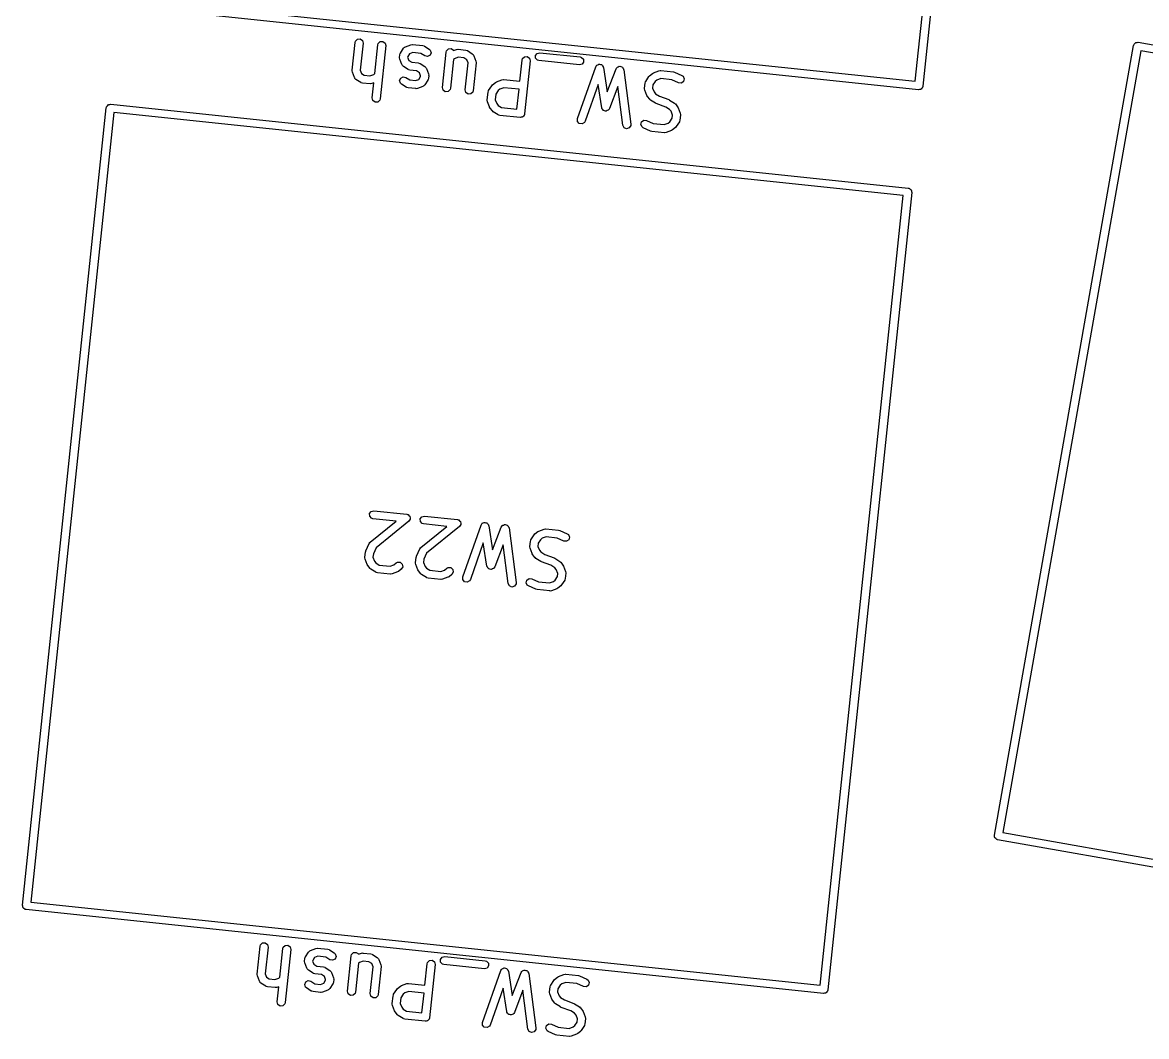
# Model space of a CAD drawing. Extents: x 1.56 to 9.72, y -6.05 to -2.32.
# Drawn here: x 2.261 to 3.089, y -4.369 to -3.622 of the extents above; entities that cross this region are included whole.
import ezdxf

# ---------------------------------------------------------------- set-up
doc = ezdxf.new("R2010")
doc.units = 0
doc.header["$MEASUREMENT"] = 0
doc.layers.add('BLACK', color=7, linetype='CONTINUOUS')

msp = doc.modelspace()

# ---------------------------------------------------------------- linework, layer by layer
at = {"layer": 'BLACK', "linetype": 'CONTINUOUS'}
for p, q in [((2.91824, -3.66558), (2.97935, -3.08414)), ((2.98553, -3.08182), (2.9238, -3.66914)), ((2.33679, -3.60447), (2.91824, -3.66558)), ((2.92056, -3.67176), (2.33324, -3.61003)), ((2.50343, -3.65747), (2.50558, -3.63696)), ((2.50558, -3.63696), (2.50586, -3.63598)), ((2.50586, -3.63598), (2.50732, -3.63457)), ((2.50732, -3.63457), (2.50933, -3.63443)), ((2.50933, -3.63443), (2.51097, -3.63562)), ((2.51145, -3.63758), (2.50937, -3.65739)), ((2.51097, -3.63562), (2.51145, -3.63758)), ((2.52014, -3.65988), (2.52236, -3.63873)), ((2.52236, -3.63873), (2.52264, -3.63774)), ((2.52264, -3.63774), (2.5241, -3.63634)), ((2.5241, -3.63634), (2.52611, -3.6362)), ((2.52823, -3.63934), (2.52412, -3.6785)), ((2.52611, -3.6362), (2.52775, -3.63738)), ((2.52775, -3.63738), (2.52823, -3.63934)), ((2.539, -3.6448), (2.54126, -3.64127)), ((2.54126, -3.64127), (2.54195, -3.64051)), ((2.54195, -3.64051), (2.54237, -3.64038)), ((2.54237, -3.64038), (2.54271, -3.64009)), ((2.54271, -3.64009), (2.54663, -3.63862)), ((2.54663, -3.63862), (2.54764, -3.63843)), ((2.54764, -3.63843), (2.54781, -3.63849)), ((2.54781, -3.63849), (2.54798, -3.63845)), ((2.54798, -3.63845), (2.55544, -3.63923)), ((2.55544, -3.63923), (2.55642, -3.63952)), ((2.55642, -3.63952), (2.55655, -3.63964)), ((2.55655, -3.63964), (2.55672, -3.63968)), ((2.55672, -3.63968), (2.56025, -3.64194)), ((2.56025, -3.64194), (2.56101, -3.64263)), ((2.56101, -3.64263), (2.56161, -3.64456)), ((2.57299, -3.64303), (2.57444, -3.64163)), ((2.57444, -3.64163), (2.57645, -3.64149)), ((2.57645, -3.64149), (2.57809, -3.64267)), ((2.57815, -3.64292), (2.5802, -3.64215)), ((2.5802, -3.64215), (2.5812, -3.64196)), ((2.5812, -3.64196), (2.58137, -3.64202)), ((2.58137, -3.64202), (2.58154, -3.64198)), ((2.58154, -3.64198), (2.58714, -3.64256)), ((2.58714, -3.64256), (2.58812, -3.64285)), ((2.97649, -4.2208), (3.07904, -3.63922)), ((3.07904, -3.63922), (3.07917, -3.63886)), ((3.07917, -3.63873), (3.07925, -3.63863)), ((3.07917, -3.63886), (3.07917, -3.63873)), ((3.07925, -3.63863), (3.07939, -3.63826)), ((3.07939, -3.63826), (3.07998, -3.63777)), ((3.07998, -3.63777), (3.08047, -3.63718)), ((3.08047, -3.63718), (3.08073, -3.63713)), ((3.08073, -3.63713), (3.08093, -3.63696)), ((3.08093, -3.63696), (3.0817, -3.63696)), ((3.0817, -3.63696), (3.08246, -3.63683)), ((3.08246, -3.63683), (3.66404, -3.73938)), ((2.53834, -3.64828), (2.5384, -3.64812)), ((2.53853, -3.64929), (2.53834, -3.64828)), ((2.53836, -3.64795), (2.53855, -3.64608)), ((2.5384, -3.64812), (2.53836, -3.64795)), ((2.54, -3.65322), (2.53853, -3.64929)), ((2.53855, -3.64608), (2.53884, -3.6451)), ((2.53884, -3.6451), (2.53896, -3.64497)), ((2.53896, -3.64497), (2.539, -3.6448)), ((2.54435, -3.64739), (2.5443, -3.64787)), ((2.5443, -3.64787), (2.54519, -3.65022)), ((2.54571, -3.64528), (2.54435, -3.64739)), ((2.54519, -3.65022), (2.5473, -3.65157)), ((2.54806, -3.64439), (2.54571, -3.64528)), ((2.55413, -3.64503), (2.54806, -3.64439)), ((2.55707, -3.64691), (2.55413, -3.64503)), ((2.55905, -3.64735), (2.55707, -3.64691)), ((2.56084, -3.64642), (2.55905, -3.64735)), ((2.56161, -3.64456), (2.56084, -3.64642)), ((2.56996, -3.67012), (2.5727, -3.64402)), ((2.5727, -3.64402), (2.57299, -3.64303)), ((2.57806, -3.64958), (2.57583, -3.67074)), ((2.57879, -3.64898), (2.57806, -3.64958)), ((2.57809, -3.64267), (2.57815, -3.64292)), ((2.58162, -3.64792), (2.57879, -3.64898)), ((2.58582, -3.64836), (2.58162, -3.64792)), ((2.58794, -3.64972), (2.58582, -3.64836)), ((2.58882, -3.65207), (2.58794, -3.64972)), ((2.58812, -3.64285), (2.58824, -3.64297)), ((2.58824, -3.64297), (2.58842, -3.64301)), ((2.58842, -3.64301), (2.59195, -3.64527)), ((2.59195, -3.64527), (2.5927, -3.64596)), ((2.5927, -3.64596), (2.59284, -3.64638)), ((2.59284, -3.64638), (2.59312, -3.64672)), ((2.59312, -3.64672), (2.5946, -3.65064)), ((2.5946, -3.65064), (2.59478, -3.65165)), ((2.62699, -3.6656), (2.62864, -3.6499)), ((2.62864, -3.6499), (2.62892, -3.64891)), ((2.62892, -3.64891), (2.63037, -3.64751)), ((2.63037, -3.64751), (2.63239, -3.64737)), ((2.63451, -3.65051), (2.6304, -3.68967)), ((2.63239, -3.64737), (2.63402, -3.64855)), ((2.63402, -3.64855), (2.63451, -3.65051)), ((2.63845, -3.64664), (2.63964, -3.64501)), ((2.63859, -3.64866), (2.63845, -3.64664)), ((2.63999, -3.65011), (2.63859, -3.64866)), ((2.63964, -3.64501), (2.6416, -3.64452)), ((2.64098, -3.65039), (2.63999, -3.65011)), ((2.67081, -3.65353), (2.64098, -3.65039)), ((2.6416, -3.64452), (2.67143, -3.64765)), ((2.67143, -3.64765), (2.67242, -3.64794)), ((2.67242, -3.64794), (2.67382, -3.64939)), ((2.67382, -3.64939), (2.67396, -3.6514)), ((3.08434, -3.64316), (2.98282, -4.21892)), ((3.6601, -3.74468), (3.08434, -3.64316)), ((2.50341, -3.65781), (2.50347, -3.65764)), ((2.5036, -3.65882), (2.50341, -3.65781)), ((2.50347, -3.65764), (2.50343, -3.65747)), ((2.50507, -3.66274), (2.5036, -3.65882)), ((2.50937, -3.65739), (2.51025, -3.65975)), ((2.54029, -3.65355), (2.54, -3.65322)), ((2.54042, -3.65398), (2.54029, -3.65355)), ((2.54118, -3.65467), (2.54042, -3.65398)), ((2.54471, -3.65693), (2.54118, -3.65467)), ((2.54488, -3.65696), (2.54471, -3.65693)), ((2.54501, -3.65709), (2.54488, -3.65696)), ((2.54599, -3.65737), (2.54501, -3.65709)), ((2.55089, -3.65789), (2.54599, -3.65737)), ((2.5473, -3.65157), (2.5522, -3.65209)), ((2.55301, -3.65924), (2.55089, -3.65789)), ((2.5522, -3.65209), (2.55319, -3.65237)), ((2.55319, -3.65237), (2.55331, -3.6525)), ((2.55331, -3.6525), (2.55348, -3.65254)), ((2.55348, -3.65254), (2.55702, -3.65479)), ((2.55702, -3.65479), (2.55777, -3.65549)), ((2.55777, -3.65549), (2.5579, -3.65591)), ((2.5579, -3.65591), (2.55819, -3.65624)), ((2.55819, -3.65624), (2.55966, -3.66017)), ((2.58674, -3.67188), (2.58882, -3.65207)), ((2.59477, -3.65199), (2.59261, -3.6725)), ((2.59478, -3.65165), (2.59473, -3.65182)), ((2.59473, -3.65182), (2.59477, -3.65199)), ((2.66942, -3.69308), (2.68286, -3.65491)), ((2.67277, -3.65304), (2.67081, -3.65353)), ((2.67396, -3.6514), (2.67277, -3.65304)), ((2.68286, -3.65491), (2.68336, -3.65401)), ((2.68336, -3.65401), (2.68363, -3.65386)), ((2.68363, -3.65386), (2.68379, -3.65359)), ((2.68379, -3.65359), (2.68448, -3.65335)), ((2.68448, -3.65335), (2.6851, -3.65298)), ((2.6851, -3.65298), (2.68541, -3.65304)), ((2.68541, -3.65304), (2.6857, -3.65293)), ((2.6857, -3.65293), (2.68638, -3.6532)), ((2.68638, -3.6532), (2.68709, -3.65331)), ((2.68709, -3.65331), (2.6873, -3.65355)), ((2.6873, -3.65355), (2.68758, -3.65366)), ((2.68758, -3.65366), (2.68794, -3.6543)), ((2.68794, -3.6543), (2.68841, -3.65485)), ((2.68841, -3.65485), (2.68841, -3.65516)), ((2.68841, -3.65516), (2.68856, -3.65543)), ((2.68856, -3.65543), (2.69136, -3.67324)), ((2.69136, -3.67324), (2.6978, -3.6564)), ((2.6978, -3.6564), (2.69833, -3.65552)), ((2.69833, -3.65552), (2.6986, -3.65537)), ((2.6986, -3.65537), (2.69877, -3.65511)), ((2.69877, -3.65511), (2.69946, -3.65489)), ((2.69946, -3.65489), (2.7001, -3.65454)), ((2.7001, -3.65454), (2.7004, -3.6546)), ((2.7004, -3.6546), (2.7007, -3.6545)), ((2.7007, -3.6545), (2.70137, -3.65478)), ((2.70137, -3.65478), (2.70208, -3.65492)), ((2.70208, -3.65492), (2.70227, -3.65516)), ((2.70227, -3.65516), (2.70256, -3.65528)), ((2.70256, -3.65528), (2.70289, -3.65593)), ((2.70289, -3.65593), (2.70335, -3.65649)), ((2.70335, -3.65649), (2.70335, -3.6568)), ((2.70335, -3.6568), (2.70349, -3.65707)), ((2.70349, -3.65707), (2.7087, -3.69721)), ((2.72543, -3.6593), (2.72936, -3.65783)), ((2.72936, -3.65783), (2.73036, -3.65764)), ((2.73036, -3.65764), (2.73053, -3.6577)), ((2.73053, -3.6577), (2.7307, -3.65765)), ((2.7307, -3.65765), (2.74002, -3.65863)), ((2.74002, -3.65863), (2.74087, -3.65888)), ((2.74087, -3.65888), (2.74094, -3.65888)), ((2.74094, -3.65888), (2.74633, -3.66133)), ((2.50536, -3.66308), (2.50507, -3.66274)), ((2.50549, -3.6635), (2.50536, -3.66308)), ((2.50625, -3.66419), (2.50549, -3.6635)), ((2.50978, -3.66645), (2.50625, -3.66419)), ((2.50995, -3.66649), (2.50978, -3.66645)), ((2.51007, -3.66661), (2.50995, -3.66649)), ((2.51106, -3.6669), (2.51007, -3.66661)), ((2.51025, -3.65975), (2.51237, -3.6611)), ((2.51665, -3.66749), (2.51106, -3.6669)), ((2.51237, -3.6611), (2.51658, -3.66154)), ((2.51658, -3.66154), (2.5194, -3.66048)), ((2.51682, -3.66744), (2.51665, -3.66749)), ((2.51699, -3.6675), (2.51682, -3.66744)), ((2.518, -3.66731), (2.51699, -3.6675)), ((2.51941, -3.66678), (2.518, -3.66731)), ((2.51825, -3.67788), (2.51941, -3.66678)), ((2.5194, -3.66048), (2.52014, -3.65988)), ((2.53845, -3.6651), (2.53922, -3.66323)), ((2.53905, -3.66703), (2.53845, -3.6651)), ((2.53981, -3.66772), (2.53905, -3.66703)), ((2.53922, -3.66323), (2.54101, -3.6623)), ((2.54101, -3.6623), (2.54298, -3.66274)), ((2.54298, -3.66274), (2.54593, -3.66462)), ((2.54593, -3.66462), (2.55014, -3.66507)), ((2.55014, -3.66507), (2.55249, -3.66418)), ((2.55249, -3.66418), (2.55384, -3.66207)), ((2.55389, -3.66159), (2.55301, -3.65924)), ((2.55384, -3.66207), (2.55389, -3.66159)), ((2.55919, -3.66466), (2.55694, -3.66819)), ((2.55923, -3.66449), (2.55919, -3.66466)), ((2.55936, -3.66437), (2.55923, -3.66449)), ((2.55964, -3.66338), (2.55936, -3.66437)), ((2.55984, -3.66151), (2.55964, -3.66338)), ((2.55966, -3.66017), (2.55985, -3.66118)), ((2.55985, -3.66118), (2.55979, -3.66134)), ((2.55979, -3.66134), (2.55984, -3.66151)), ((2.60686, -3.66813), (2.60892, -3.66646)), ((2.60892, -3.66646), (2.60969, -3.66603)), ((2.60969, -3.66603), (2.60974, -3.66599)), ((2.60974, -3.66599), (2.61366, -3.66452)), ((2.61366, -3.66452), (2.61467, -3.66433)), ((2.61467, -3.66433), (2.61484, -3.66439)), ((2.61484, -3.66439), (2.61501, -3.66434)), ((2.61501, -3.66434), (2.62699, -3.6656)), ((2.71882, -3.67068), (2.71921, -3.66696)), ((2.71921, -3.66696), (2.7195, -3.66597)), ((2.7195, -3.66597), (2.71962, -3.66585)), ((2.71962, -3.66585), (2.71966, -3.66567)), ((2.71966, -3.66567), (2.72192, -3.66214)), ((2.72192, -3.66214), (2.72252, -3.66149)), ((2.72252, -3.66149), (2.72255, -3.66144)), ((2.72255, -3.66144), (2.72461, -3.65977)), ((2.72461, -3.65977), (2.72538, -3.65934)), ((2.72664, -3.66572), (2.72501, -3.66827)), ((2.72538, -3.65934), (2.72543, -3.6593)), ((2.72795, -3.66466), (2.72664, -3.66572)), ((2.73078, -3.6636), (2.72795, -3.66466)), ((2.73893, -3.66446), (2.73078, -3.6636)), ((2.74389, -3.66671), (2.73893, -3.66446)), ((2.74591, -3.66687), (2.74389, -3.66671)), ((2.74755, -3.66569), (2.74591, -3.66687)), ((2.74633, -3.66133), (2.74718, -3.66191)), ((2.74718, -3.66191), (2.74805, -3.66374)), ((2.74805, -3.66374), (2.74755, -3.66569)), ((2.54334, -3.66998), (2.53981, -3.66772)), ((2.54351, -3.67002), (2.54334, -3.66998)), ((2.54363, -3.67014), (2.54351, -3.67002)), ((2.54462, -3.67042), (2.54363, -3.67014)), ((2.55021, -3.67101), (2.54462, -3.67042)), ((2.55038, -3.67097), (2.55021, -3.67101)), ((2.55055, -3.67103), (2.55038, -3.67097)), ((2.55156, -3.67084), (2.55055, -3.67103)), ((2.55548, -3.66937), (2.55156, -3.67084)), ((2.55582, -3.66908), (2.55548, -3.66937)), ((2.55624, -3.66895), (2.55582, -3.66908)), ((2.55694, -3.66819), (2.55624, -3.66895)), ((2.57045, -3.67208), (2.56996, -3.67012)), ((2.57208, -3.67327), (2.57045, -3.67208)), ((2.5741, -3.67313), (2.57208, -3.67327)), ((2.57555, -3.67172), (2.5741, -3.67313)), ((2.57583, -3.67074), (2.57555, -3.67172)), ((2.58723, -3.67384), (2.58674, -3.67188)), ((2.58886, -3.67503), (2.58723, -3.67384)), ((2.59088, -3.67489), (2.58886, -3.67503)), ((2.59233, -3.67349), (2.59088, -3.67489)), ((2.59261, -3.6725), (2.59233, -3.67349)), ((2.60293, -3.67924), (2.60352, -3.67365)), ((2.60352, -3.67365), (2.6038, -3.67266)), ((2.6038, -3.67266), (2.60393, -3.67254)), ((2.60393, -3.67254), (2.60397, -3.67237)), ((2.60397, -3.67237), (2.60622, -3.66883)), ((2.60622, -3.66883), (2.60682, -3.66818)), ((2.60682, -3.66818), (2.60686, -3.66813)), ((2.60932, -3.67496), (2.60888, -3.67916)), ((2.61094, -3.67242), (2.60932, -3.67496)), ((2.61226, -3.67135), (2.61094, -3.67242)), ((2.61508, -3.67029), (2.61226, -3.67135)), ((2.62637, -3.67148), (2.61508, -3.67029)), ((2.62483, -3.68611), (2.62637, -3.67148)), ((2.68454, -3.66791), (2.67499, -3.69504)), ((2.68725, -3.6851), (2.68454, -3.66791)), ((2.69914, -3.66944), (2.69292, -3.68569)), ((2.70284, -3.69797), (2.69914, -3.66944)), ((2.71881, -3.67102), (2.71887, -3.67086)), ((2.71899, -3.67203), (2.71881, -3.67102)), ((2.71887, -3.67086), (2.71882, -3.67068)), ((2.72047, -3.67596), (2.71899, -3.67203)), ((2.72501, -3.66827), (2.72477, -3.67061)), ((2.72477, -3.67061), (2.72583, -3.67343)), ((2.72583, -3.67343), (2.72689, -3.67475)), ((2.72689, -3.67475), (2.72975, -3.67657)), ((2.9213, -3.67158), (2.92056, -3.67176)), ((2.92206, -3.67153), (2.9213, -3.67158)), ((2.92226, -3.67134), (2.92206, -3.67153)), ((2.92251, -3.67128), (2.92226, -3.67134)), ((2.92297, -3.67065), (2.92251, -3.67128)), ((2.92352, -3.67012), (2.92297, -3.67065)), ((2.92363, -3.66975), (2.92352, -3.67012)), ((2.9237, -3.66964), (2.92363, -3.66975)), ((2.9238, -3.66914), (2.92369, -3.66951)), ((2.92369, -3.66951), (2.9237, -3.66964)), ((2.32266, -3.68411), (2.32321, -3.68358)), ((2.32321, -3.68358), (2.32367, -3.68296)), ((2.32367, -3.68296), (2.32392, -3.68289)), ((2.32392, -3.68289), (2.32412, -3.68271)), ((2.32412, -3.68271), (2.32488, -3.68266)), ((2.32488, -3.68266), (2.32563, -3.68247)), ((2.32563, -3.68247), (2.91294, -3.7442)), ((2.51873, -3.67984), (2.51825, -3.67788)), ((2.52037, -3.68103), (2.51873, -3.67984)), ((2.52238, -3.68089), (2.52037, -3.68103)), ((2.52384, -3.67948), (2.52238, -3.68089)), ((2.52412, -3.6785), (2.52384, -3.67948)), ((2.60292, -3.67958), (2.60298, -3.67941)), ((2.6031, -3.68059), (2.60292, -3.67958)), ((2.60298, -3.67941), (2.60293, -3.67924)), ((2.60458, -3.68451), (2.6031, -3.68059)), ((2.60888, -3.67916), (2.60994, -3.68199)), ((2.60994, -3.68199), (2.611, -3.6833)), ((2.611, -3.6833), (2.61355, -3.68493)), ((2.72051, -3.676), (2.72047, -3.67596)), ((2.72094, -3.67678), (2.72051, -3.676)), ((2.72261, -3.67884), (2.72094, -3.67678)), ((2.72266, -3.67887), (2.72261, -3.67884)), ((2.72331, -3.67947), (2.72266, -3.67887)), ((2.72684, -3.68172), (2.72331, -3.67947)), ((2.72698, -3.68175), (2.72684, -3.68172)), ((2.72742, -3.68201), (2.72698, -3.68175)), ((2.73438, -3.68455), (2.72742, -3.68201)), ((2.72975, -3.67657), (2.73671, -3.67911)), ((2.73671, -3.67911), (2.73715, -3.67936)), ((2.73715, -3.67936), (2.73728, -3.67939)), ((2.73728, -3.67939), (2.74082, -3.68165)), ((2.74082, -3.68165), (2.74147, -3.68225)), ((2.74147, -3.68225), (2.74152, -3.68228)), ((2.74152, -3.68228), (2.74319, -3.68434)), ((2.26065, -4.27241), (2.32238, -3.6851)), ((2.32794, -3.68865), (2.26683, -4.27009)), ((2.32238, -3.6851), (2.32249, -3.68472)), ((2.32248, -3.68459), (2.32256, -3.68449)), ((2.32249, -3.68472), (2.32248, -3.68459)), ((2.32256, -3.68449), (2.32266, -3.68411)), ((2.90939, -3.74976), (2.32794, -3.68865)), ((2.60462, -3.68456), (2.60458, -3.68451)), ((2.60505, -3.68533), (2.60462, -3.68456)), ((2.60672, -3.68739), (2.60505, -3.68533)), ((2.60677, -3.68743), (2.60672, -3.68739)), ((2.60742, -3.68802), (2.60677, -3.68743)), ((2.61095, -3.69028), (2.60742, -3.68802)), ((2.61113, -3.69032), (2.61095, -3.69028)), ((2.61125, -3.69044), (2.61113, -3.69032)), ((2.61223, -3.69073), (2.61125, -3.69044)), ((2.62715, -3.69229), (2.61223, -3.69073)), ((2.61355, -3.68493), (2.62483, -3.68611)), ((2.62789, -3.69211), (2.62715, -3.69229)), ((2.62866, -3.69206), (2.62789, -3.69211)), ((2.62885, -3.69187), (2.62866, -3.69206)), ((2.62911, -3.69181), (2.62885, -3.69187)), ((2.62956, -3.69119), (2.62911, -3.69181)), ((2.63011, -3.69065), (2.62956, -3.69119)), ((2.63022, -3.69028), (2.63011, -3.69065)), ((2.6303, -3.69017), (2.63022, -3.69028)), ((2.6304, -3.68967), (2.63029, -3.69004)), ((2.63029, -3.69004), (2.6303, -3.69017)), ((2.68738, -3.68533), (2.68725, -3.6851)), ((2.68737, -3.6856), (2.68738, -3.68533)), ((2.68785, -3.6862), (2.68737, -3.6856)), ((2.68822, -3.68686), (2.68785, -3.6862)), ((2.68848, -3.68696), (2.68822, -3.68686)), ((2.68865, -3.68717), (2.68848, -3.68696)), ((2.6894, -3.68732), (2.68865, -3.68717)), ((2.69011, -3.68759), (2.6894, -3.68732)), ((2.69036, -3.6875), (2.69011, -3.68759)), ((2.69063, -3.68755), (2.69036, -3.6875)), ((2.6913, -3.68718), (2.69063, -3.68755)), ((2.69202, -3.68694), (2.6913, -3.68718)), ((2.69216, -3.6867), (2.69202, -3.68694)), ((2.69239, -3.68657), (2.69216, -3.6867)), ((2.69292, -3.68569), (2.69239, -3.68657)), ((2.73723, -3.68637), (2.73438, -3.68455)), ((2.7383, -3.68769), (2.73723, -3.68637)), ((2.73936, -3.69051), (2.7383, -3.68769)), ((2.73911, -3.69285), (2.73936, -3.69051)), ((2.74319, -3.68434), (2.74362, -3.68511)), ((2.74362, -3.68511), (2.74366, -3.68516)), ((2.74366, -3.68516), (2.74513, -3.68909)), ((2.74531, -3.69043), (2.74491, -3.69416)), ((2.74513, -3.68909), (2.74532, -3.6901)), ((2.74532, -3.6901), (2.74526, -3.69026)), ((2.74526, -3.69026), (2.74531, -3.69043)), ((2.66944, -3.6951), (2.66942, -3.69308)), ((2.67076, -3.69663), (2.66944, -3.6951)), ((2.67275, -3.69696), (2.67076, -3.69663)), ((2.67449, -3.69594), (2.67275, -3.69696)), ((2.67499, -3.69504), (2.67449, -3.69594)), ((2.70377, -3.69976), (2.70284, -3.69797)), ((2.70563, -3.70054), (2.70377, -3.69976)), ((2.70756, -3.69993), (2.70563, -3.70054)), ((2.70865, -3.69823), (2.70756, -3.69993)), ((2.7087, -3.69721), (2.70865, -3.69823)), ((2.71608, -3.69738), (2.71658, -3.69543)), ((2.71695, -3.6992), (2.71608, -3.69738)), ((2.71658, -3.69543), (2.71822, -3.69425)), ((2.71779, -3.69978), (2.71695, -3.6992)), ((2.72319, -3.70224), (2.71779, -3.69978)), ((2.71822, -3.69425), (2.72024, -3.69441)), ((2.72024, -3.69441), (2.7252, -3.69666)), ((2.7252, -3.69666), (2.73335, -3.69752)), ((2.73335, -3.69752), (2.73617, -3.69646)), ((2.73617, -3.69646), (2.73749, -3.69539)), ((2.73749, -3.69539), (2.73911, -3.69285)), ((2.74158, -3.69968), (2.73952, -3.70135)), ((2.74161, -3.69963), (2.74158, -3.69968)), ((2.74221, -3.69898), (2.74161, -3.69963)), ((2.74447, -3.69544), (2.74221, -3.69898)), ((2.7445, -3.69527), (2.74447, -3.69544)), ((2.74463, -3.69515), (2.7445, -3.69527)), ((2.74491, -3.69416), (2.74463, -3.69515)), ((2.72326, -3.70224), (2.72319, -3.70224)), ((2.7241, -3.70249), (2.72326, -3.70224)), ((2.73343, -3.70346), (2.7241, -3.70249)), ((2.7336, -3.70342), (2.73343, -3.70346)), ((2.73376, -3.70348), (2.7336, -3.70342)), ((2.73477, -3.70329), (2.73376, -3.70348)), ((2.7387, -3.70182), (2.73477, -3.70329)), ((2.73875, -3.70178), (2.7387, -3.70182)), ((2.73952, -3.70135), (2.73875, -3.70178)), ((2.84828, -4.33121), (2.90939, -3.74976)), ((2.91557, -3.74744), (2.85384, -4.33476)), ((2.91294, -3.7442), (2.91332, -3.74431)), ((2.91332, -3.74431), (2.91345, -3.7443)), ((2.91345, -3.7443), (2.91355, -3.74437)), ((2.91355, -3.74437), (2.91393, -3.74448)), ((2.91393, -3.74448), (2.91446, -3.74503)), ((2.91446, -3.74503), (2.91508, -3.74548)), ((2.91508, -3.74548), (2.91515, -3.74574)), ((2.91515, -3.74574), (2.91533, -3.74594)), ((2.91533, -3.74594), (2.91538, -3.7467)), ((2.91538, -3.7467), (2.91557, -3.74744)), ((2.51747, -3.98232), (2.51943, -3.98183)), ((2.51943, -3.98183), (2.54367, -3.98438)), ((2.51628, -3.98396), (2.51747, -3.98232)), ((2.51642, -3.98597), (2.51628, -3.98396)), ((2.51783, -3.98742), (2.51642, -3.98597)), ((2.51678, -4.00505), (2.53596, -3.98951)), ((2.51881, -3.98771), (2.51783, -3.98742)), ((2.53596, -3.98951), (2.51881, -3.98771)), ((2.54522, -3.98961), (2.52103, -4.0092)), ((2.54367, -3.98438), (2.54429, -3.98456)), ((2.54429, -3.98456), (2.54442, -3.98456)), ((2.54442, -3.98456), (2.54448, -3.98461)), ((2.54448, -3.98461), (2.54465, -3.98466)), ((2.54465, -3.98466), (2.54527, -3.9853)), ((2.54568, -3.98885), (2.54522, -3.98961)), ((2.54527, -3.9853), (2.54594, -3.98589)), ((2.5462, -3.98813), (2.54568, -3.98885)), ((2.54594, -3.98589), (2.54596, -3.98602)), ((2.54596, -3.98602), (2.54606, -3.98612)), ((2.54606, -3.98612), (2.54612, -3.987)), ((2.54612, -3.987), (2.54626, -3.98788)), ((2.54626, -3.98788), (2.54619, -3.988)), ((2.54619, -3.988), (2.5462, -3.98813)), ((2.55357, -3.98788), (2.55476, -3.98624)), ((2.55371, -3.98989), (2.55357, -3.98788)), ((2.55512, -3.99134), (2.55371, -3.98989)), ((2.55476, -3.98624), (2.55672, -3.98575)), ((2.55672, -3.98575), (2.58096, -3.9883)), ((2.58096, -3.9883), (2.58158, -3.98848)), ((2.58158, -3.98848), (2.58171, -3.98848)), ((2.58171, -3.98848), (2.58177, -3.98853)), ((2.58177, -3.98853), (2.58194, -3.98858)), ((2.58194, -3.98858), (2.58256, -3.98922)), ((2.58256, -3.98922), (2.58323, -3.98981)), ((2.58323, -3.98981), (2.58325, -3.98994)), ((2.58325, -3.98994), (2.58335, -3.99004)), ((2.58335, -3.99004), (2.58341, -3.99092)), ((2.55407, -4.00896), (2.57325, -3.99343)), ((2.5561, -3.99163), (2.55512, -3.99134)), ((2.57325, -3.99343), (2.5561, -3.99163)), ((2.58251, -3.99353), (2.55832, -4.01312)), ((2.58297, -3.99277), (2.58251, -3.99353)), ((2.58349, -3.99205), (2.58297, -3.99277)), ((2.58341, -3.99092), (2.58355, -3.9918)), ((2.58355, -3.9918), (2.58348, -3.99192)), ((2.58348, -3.99192), (2.58349, -3.99205)), ((2.58494, -4.03059), (2.59837, -3.99241)), ((2.59837, -3.99241), (2.59888, -3.99152)), ((2.59888, -3.99152), (2.59914, -3.99136)), ((2.59914, -3.99136), (2.5993, -3.9911)), ((2.5993, -3.9911), (2.59999, -3.99086)), ((2.59999, -3.99086), (2.60062, -3.99049)), ((2.60062, -3.99049), (2.60092, -3.99054)), ((2.60092, -3.99054), (2.60121, -3.99044)), ((2.60121, -3.99044), (2.60189, -3.9907)), ((2.60189, -3.9907), (2.60261, -3.99082)), ((2.60261, -3.99082), (2.60281, -3.99106)), ((2.60281, -3.99106), (2.6031, -3.99117)), ((2.6031, -3.99117), (2.60345, -3.9918)), ((2.60345, -3.9918), (2.60392, -3.99235)), ((2.60392, -3.99235), (2.60393, -3.99266)), ((2.60393, -3.99266), (2.60408, -3.99293)), ((2.60408, -3.99293), (2.60688, -4.01075)), ((2.60688, -4.01075), (2.61332, -3.99391)), ((2.61332, -3.99391), (2.61384, -3.99303)), ((2.61384, -3.99303), (2.61411, -3.99288)), ((2.61411, -3.99288), (2.61428, -3.99261)), ((2.61428, -3.99261), (2.61497, -3.9924)), ((2.61497, -3.9924), (2.61561, -3.99204)), ((2.61561, -3.99204), (2.61591, -3.9921)), ((2.61591, -3.9921), (2.61621, -3.99201)), ((2.61621, -3.99201), (2.61688, -3.99229)), ((2.61688, -3.99229), (2.61759, -3.99243)), ((2.61759, -3.99243), (2.61779, -3.99267)), ((2.61779, -3.99267), (2.61807, -3.99279)), ((2.61807, -3.99279), (2.61841, -3.99343)), ((2.61841, -3.99343), (2.61887, -3.994)), ((2.61887, -3.994), (2.61886, -3.99431)), ((2.61886, -3.99431), (2.619, -3.99458)), ((2.619, -3.99458), (2.62421, -4.03471)), ((2.63806, -3.99894), (2.64012, -3.99727)), ((2.64012, -3.99727), (2.6409, -3.99685)), ((2.6409, -3.99685), (2.64094, -3.9968)), ((2.64094, -3.9968), (2.64487, -3.99533)), ((2.64487, -3.99533), (2.64588, -3.99514)), ((2.64588, -3.99514), (2.64604, -3.9952)), ((2.64604, -3.9952), (2.64622, -3.99516)), ((2.64622, -3.99516), (2.65554, -3.99614)), ((2.65554, -3.99614), (2.65639, -3.99638)), ((2.65639, -3.99638), (2.65645, -3.99639)), ((2.65645, -3.99639), (2.66185, -3.99884)), ((2.51349, -4.01152), (2.51595, -4.00612)), ((2.51595, -4.00612), (2.51653, -4.00527)), ((2.51653, -4.00527), (2.51668, -4.0052)), ((2.51668, -4.0052), (2.51678, -4.00505)), ((2.60006, -4.00541), (2.59051, -4.03255)), ((2.60276, -4.0226), (2.60006, -4.00541)), ((2.63434, -4.00819), (2.63473, -4.00446)), ((2.63473, -4.00446), (2.63501, -4.00348)), ((2.63501, -4.00348), (2.63514, -4.00335)), ((2.63514, -4.00335), (2.63518, -4.00318)), ((2.63518, -4.00318), (2.63743, -3.99965)), ((2.63743, -3.99965), (2.63803, -3.999)), ((2.63803, -3.999), (2.63806, -3.99894)), ((2.64053, -4.00577), (2.64028, -4.00811)), ((2.64215, -4.00323), (2.64053, -4.00577)), ((2.64347, -4.00216), (2.64215, -4.00323)), ((2.64629, -4.00111), (2.64347, -4.00216)), ((2.65444, -4.00196), (2.64629, -4.00111)), ((2.65941, -4.00422), (2.65444, -4.00196)), ((2.66142, -4.00437), (2.65941, -4.00422)), ((2.66306, -4.0032), (2.66142, -4.00437)), ((2.66185, -3.99884), (2.66269, -3.99942)), ((2.66269, -3.99942), (2.66357, -4.00124)), ((2.66357, -4.00124), (2.66306, -4.0032)), ((2.51285, -4.01616), (2.51324, -4.01243)), ((2.51324, -4.01243), (2.51349, -4.01158)), ((2.51349, -4.01158), (2.51349, -4.01152)), ((2.51907, -4.01352), (2.5188, -4.01608)), ((2.52103, -4.0092), (2.51907, -4.01352)), ((2.55078, -4.01544), (2.55324, -4.01004)), ((2.55324, -4.01004), (2.55382, -4.00919)), ((2.55382, -4.00919), (2.55397, -4.00912)), ((2.55397, -4.00912), (2.55407, -4.00896)), ((2.55832, -4.01312), (2.55636, -4.01744)), ((2.61465, -4.00694), (2.60844, -4.0232)), ((2.61835, -4.03547), (2.61465, -4.00694)), ((2.63432, -4.00853), (2.63438, -4.00836)), ((2.63451, -4.00954), (2.63432, -4.00853)), ((2.63438, -4.00836), (2.63434, -4.00819)), ((2.63598, -4.01346), (2.63451, -4.00954)), ((2.63602, -4.01351), (2.63598, -4.01346)), ((2.63645, -4.01428), (2.63602, -4.01351)), ((2.63812, -4.01634), (2.63645, -4.01428)), ((2.64028, -4.00811), (2.64134, -4.01094)), ((2.64134, -4.01094), (2.64241, -4.01225)), ((2.64241, -4.01225), (2.64526, -4.01408)), ((2.64526, -4.01408), (2.65222, -4.01662)), ((2.51284, -4.0165), (2.5129, -4.01633)), ((2.51302, -4.0175), (2.51284, -4.0165)), ((2.5129, -4.01633), (2.51285, -4.01616)), ((2.5145, -4.02143), (2.51302, -4.0175)), ((2.51454, -4.02148), (2.5145, -4.02143)), ((2.51497, -4.02225), (2.51454, -4.02148)), ((2.51664, -4.02431), (2.51497, -4.02225)), ((2.5188, -4.01608), (2.51986, -4.01891)), ((2.51986, -4.01891), (2.52092, -4.02022)), ((2.52092, -4.02022), (2.52347, -4.02184)), ((2.52347, -4.02184), (2.5314, -4.02268)), ((2.5314, -4.02268), (2.53423, -4.02162)), ((2.53423, -4.02162), (2.53591, -4.02025)), ((2.53591, -4.02025), (2.53681, -4.01976)), ((2.53681, -4.01976), (2.53883, -4.01979)), ((2.53883, -4.01979), (2.54035, -4.02112)), ((2.54067, -4.02311), (2.53963, -4.02484)), ((2.54035, -4.02112), (2.54067, -4.02311)), ((2.55013, -4.02041), (2.55019, -4.02025)), ((2.55031, -4.02142), (2.55013, -4.02041)), ((2.55014, -4.02008), (2.55053, -4.01635)), ((2.55019, -4.02025), (2.55014, -4.02008)), ((2.55179, -4.02535), (2.55031, -4.02142)), ((2.55053, -4.01635), (2.55078, -4.0155)), ((2.55078, -4.0155), (2.55078, -4.01544)), ((2.55636, -4.01744), (2.55609, -4.02)), ((2.55609, -4.02), (2.55715, -4.02283)), ((2.55715, -4.02283), (2.55821, -4.02414)), ((2.60289, -4.02284), (2.60276, -4.0226)), ((2.60289, -4.02311), (2.60289, -4.02284)), ((2.60337, -4.0237), (2.60289, -4.02311)), ((2.60844, -4.0232), (2.60791, -4.02408)), ((2.63817, -4.01638), (2.63812, -4.01634)), ((2.63882, -4.01697), (2.63817, -4.01638)), ((2.64236, -4.01923), (2.63882, -4.01697)), ((2.64249, -4.01926), (2.64236, -4.01923)), ((2.64294, -4.01951), (2.64249, -4.01926)), ((2.64989, -4.02205), (2.64294, -4.01951)), ((2.65275, -4.02388), (2.64989, -4.02205)), ((2.65222, -4.01662), (2.65266, -4.01687)), ((2.65266, -4.01687), (2.6528, -4.0169)), ((2.6528, -4.0169), (2.65633, -4.01916)), ((2.65633, -4.01916), (2.65698, -4.01975)), ((2.65698, -4.01975), (2.65704, -4.01979)), ((2.65704, -4.01979), (2.65871, -4.02185)), ((2.65871, -4.02185), (2.65913, -4.02262)), ((2.65913, -4.02262), (2.65918, -4.02267)), ((2.65918, -4.02267), (2.66065, -4.02659)), ((2.51669, -4.02434), (2.51664, -4.02431)), ((2.51734, -4.02494), (2.51669, -4.02434)), ((2.52087, -4.0272), (2.51734, -4.02494)), ((2.52105, -4.02724), (2.52087, -4.0272)), ((2.52117, -4.02736), (2.52105, -4.02724)), ((2.52216, -4.02764), (2.52117, -4.02736)), ((2.53148, -4.02862), (2.52216, -4.02764)), ((2.53165, -4.02858), (2.53148, -4.02862)), ((2.53182, -4.02864), (2.53165, -4.02858)), ((2.53282, -4.02845), (2.53182, -4.02864)), ((2.53675, -4.02698), (2.53282, -4.02845)), ((2.5368, -4.02694), (2.53675, -4.02698)), ((2.53757, -4.02651), (2.5368, -4.02694)), ((2.53963, -4.02484), (2.53757, -4.02651)), ((2.55183, -4.0254), (2.55179, -4.02535)), ((2.55226, -4.02617), (2.55183, -4.0254)), ((2.55393, -4.02823), (2.55226, -4.02617)), ((2.55398, -4.02826), (2.55393, -4.02823)), ((2.55463, -4.02886), (2.55398, -4.02826)), ((2.55816, -4.03112), (2.55463, -4.02886)), ((2.55834, -4.03115), (2.55816, -4.03112)), ((2.55821, -4.02414), (2.56076, -4.02576)), ((2.55846, -4.03128), (2.55834, -4.03115)), ((2.55944, -4.03156), (2.55846, -4.03128)), ((2.56877, -4.03254), (2.55944, -4.03156)), ((2.56076, -4.02576), (2.56869, -4.0266)), ((2.56869, -4.0266), (2.57152, -4.02554)), ((2.57404, -4.0309), (2.57011, -4.03237)), ((2.57152, -4.02554), (2.5732, -4.02417)), ((2.5732, -4.02417), (2.5741, -4.02367)), ((2.57409, -4.03086), (2.57404, -4.0309)), ((2.57486, -4.03043), (2.57409, -4.03086)), ((2.5741, -4.02367), (2.57612, -4.02371)), ((2.57692, -4.02876), (2.57486, -4.03043)), ((2.57612, -4.02371), (2.57764, -4.02503)), ((2.57796, -4.02703), (2.57692, -4.02876)), ((2.57764, -4.02503), (2.57796, -4.02703)), ((2.58496, -4.03261), (2.58494, -4.03059)), ((2.60374, -4.02437), (2.60337, -4.0237)), ((2.60399, -4.02447), (2.60374, -4.02437)), ((2.60416, -4.02468), (2.60399, -4.02447)), ((2.60491, -4.02482), (2.60416, -4.02468)), ((2.60562, -4.0251), (2.60491, -4.02482)), ((2.60588, -4.02501), (2.60562, -4.0251)), ((2.60614, -4.02506), (2.60588, -4.02501)), ((2.60681, -4.02469), (2.60614, -4.02506)), ((2.60753, -4.02444), (2.60681, -4.02469)), ((2.60767, -4.02421), (2.60753, -4.02444)), ((2.60791, -4.02408), (2.60767, -4.02421)), ((2.65381, -4.02519), (2.65275, -4.02388)), ((2.653, -4.0329), (2.65463, -4.03036)), ((2.65487, -4.02802), (2.65381, -4.02519)), ((2.65463, -4.03036), (2.65487, -4.02802)), ((2.66043, -4.03167), (2.66015, -4.03265)), ((2.66082, -4.02794), (2.66043, -4.03167)), ((2.66065, -4.02659), (2.66084, -4.0276)), ((2.66084, -4.0276), (2.66078, -4.02777)), ((2.66078, -4.02777), (2.66082, -4.02794)), ((2.56894, -4.0325), (2.56877, -4.03254)), ((2.56911, -4.03256), (2.56894, -4.0325)), ((2.57011, -4.03237), (2.56911, -4.03256)), ((2.58627, -4.03414), (2.58496, -4.03261)), ((2.58826, -4.03447), (2.58627, -4.03414)), ((2.59, -4.03344), (2.58826, -4.03447)), ((2.59051, -4.03255), (2.59, -4.03344)), ((2.61928, -4.03727), (2.61835, -4.03547)), ((2.62115, -4.03804), (2.61928, -4.03727)), ((2.62308, -4.03744), (2.62115, -4.03804)), ((2.62416, -4.03574), (2.62308, -4.03744)), ((2.62421, -4.03471), (2.62416, -4.03574)), ((2.63159, -4.03489), (2.63209, -4.03293)), ((2.63246, -4.03671), (2.63159, -4.03489)), ((2.63209, -4.03293), (2.63374, -4.03176)), ((2.63331, -4.03729), (2.63246, -4.03671)), ((2.63871, -4.03974), (2.63331, -4.03729)), ((2.63374, -4.03176), (2.63575, -4.03191)), ((2.63575, -4.03191), (2.64071, -4.03417)), ((2.63877, -4.03975), (2.63871, -4.03974)), ((2.63962, -4.03999), (2.63877, -4.03975)), ((2.64894, -4.04097), (2.63962, -4.03999)), ((2.64071, -4.03417), (2.64886, -4.03502)), ((2.64886, -4.03502), (2.65169, -4.03397)), ((2.65421, -4.03933), (2.65029, -4.0408)), ((2.65169, -4.03397), (2.653, -4.0329)), ((2.65426, -4.03928), (2.65421, -4.03933)), ((2.65503, -4.03886), (2.65426, -4.03928)), ((2.65709, -4.03719), (2.65503, -4.03886)), ((2.65713, -4.03713), (2.65709, -4.03719)), ((2.65772, -4.03648), (2.65713, -4.03713)), ((2.65998, -4.03295), (2.65772, -4.03648)), ((2.66002, -4.03278), (2.65998, -4.03295)), ((2.66015, -4.03265), (2.66002, -4.03278)), ((2.64911, -4.04093), (2.64894, -4.04097)), ((2.64928, -4.04099), (2.64911, -4.04093)), ((2.65029, -4.0408), (2.64928, -4.04099)), ((2.97662, -4.22156), (2.97649, -4.2208)), ((2.97662, -4.22233), (2.97662, -4.22156)), ((2.98282, -4.21892), (3.55858, -4.32044)), ((2.97679, -4.22253), (2.97662, -4.22233)), ((2.97684, -4.22279), (2.97679, -4.22253)), ((2.97743, -4.22329), (2.97684, -4.22279)), ((2.97792, -4.22387), (2.97743, -4.22329)), ((2.97829, -4.22401), (2.97792, -4.22387)), ((2.97839, -4.22409), (2.97829, -4.22401)), ((2.97852, -4.22409), (2.97839, -4.22409)), ((2.97888, -4.22422), (2.97852, -4.22409)), ((3.56046, -4.32677), (2.97888, -4.22422)), ((2.26683, -4.27009), (2.84828, -4.33121)), ((2.26084, -4.27316), (2.26065, -4.27241)), ((2.26089, -4.27392), (2.26084, -4.27316)), ((2.26108, -4.27412), (2.26089, -4.27392)), ((2.26114, -4.27437), (2.26108, -4.27412)), ((2.26176, -4.27482), (2.26114, -4.27437)), ((2.26229, -4.27538), (2.26176, -4.27482)), ((2.26267, -4.27548), (2.26229, -4.27538)), ((2.26277, -4.27556), (2.26267, -4.27548)), ((2.2629, -4.27555), (2.26277, -4.27556)), ((2.26328, -4.27566), (2.2629, -4.27555)), ((2.85059, -4.33739), (2.26328, -4.27566)), ((2.43347, -4.3231), (2.43562, -4.30259)), ((2.43562, -4.30259), (2.4359, -4.3016)), ((2.4359, -4.3016), (2.43736, -4.3002)), ((2.43736, -4.3002), (2.43937, -4.30006)), ((2.43937, -4.30006), (2.44101, -4.30124)), ((2.44149, -4.3032), (2.43941, -4.32302)), ((2.44101, -4.30124), (2.44149, -4.3032)), ((2.45018, -4.32551), (2.4524, -4.30435)), ((2.4524, -4.30435), (2.45268, -4.30336)), ((2.45268, -4.30336), (2.45414, -4.30196)), ((2.45414, -4.30196), (2.45615, -4.30182)), ((2.45615, -4.30182), (2.45779, -4.30301)), ((2.45779, -4.30301), (2.45827, -4.30497)), ((2.47275, -4.30572), (2.47667, -4.30425)), ((2.47667, -4.30425), (2.47768, -4.30406)), ((2.47768, -4.30406), (2.47785, -4.30412)), ((2.47785, -4.30412), (2.47802, -4.30407)), ((2.47802, -4.30407), (2.48548, -4.30486)), ((2.48548, -4.30486), (2.48646, -4.30514)), ((2.45827, -4.30497), (2.45416, -4.34412)), ((2.4684, -4.31357), (2.46859, -4.31171)), ((2.46859, -4.31171), (2.46888, -4.31072)), ((2.46888, -4.31072), (2.469, -4.3106)), ((2.469, -4.3106), (2.46904, -4.31043)), ((2.46904, -4.31043), (2.4713, -4.30689)), ((2.4713, -4.30689), (2.47199, -4.30614)), ((2.47199, -4.30614), (2.47241, -4.30601)), ((2.47241, -4.30601), (2.47275, -4.30572)), ((2.47439, -4.31302), (2.47434, -4.3135)), ((2.47575, -4.3109), (2.47439, -4.31302)), ((2.4781, -4.31002), (2.47575, -4.3109)), ((2.48417, -4.31066), (2.4781, -4.31002)), ((2.48711, -4.31254), (2.48417, -4.31066)), ((2.48646, -4.30514), (2.48659, -4.30527)), ((2.48659, -4.30527), (2.48676, -4.30531)), ((2.48676, -4.30531), (2.49029, -4.30756)), ((2.48908, -4.31298), (2.48711, -4.31254)), ((2.49088, -4.31205), (2.48908, -4.31298)), ((2.49029, -4.30756), (2.49105, -4.30826)), ((2.49165, -4.31018), (2.49088, -4.31205)), ((2.49105, -4.30826), (2.49165, -4.31018)), ((2.5, -4.33574), (2.50274, -4.30964)), ((2.50274, -4.30964), (2.50303, -4.30866)), ((2.50303, -4.30866), (2.50448, -4.30725)), ((2.50448, -4.30725), (2.50649, -4.30711)), ((2.50649, -4.30711), (2.50813, -4.3083)), ((2.50813, -4.3083), (2.50819, -4.30854)), ((2.50819, -4.30854), (2.51024, -4.30777)), ((2.51024, -4.30777), (2.51124, -4.30758)), ((2.51124, -4.30758), (2.51141, -4.30764)), ((2.51141, -4.30764), (2.51158, -4.3076)), ((2.51158, -4.3076), (2.51717, -4.30819)), ((2.51717, -4.30819), (2.51816, -4.30847)), ((2.51816, -4.30847), (2.51828, -4.3086)), ((2.51828, -4.3086), (2.51846, -4.30864)), ((2.51846, -4.30864), (2.52199, -4.31089)), ((2.52199, -4.31089), (2.52274, -4.31159)), ((2.52274, -4.31159), (2.52288, -4.31201)), ((2.52288, -4.31201), (2.52316, -4.31234)), ((2.52316, -4.31234), (2.52464, -4.31627)), ((2.55896, -4.31453), (2.56041, -4.31313)), ((2.56041, -4.31313), (2.56243, -4.31299)), ((2.56243, -4.31299), (2.56406, -4.31418)), ((2.56849, -4.31227), (2.56968, -4.31063)), ((2.56863, -4.31428), (2.56849, -4.31227)), ((2.56968, -4.31063), (2.57164, -4.31014)), ((2.57164, -4.31014), (2.60147, -4.31328)), ((2.46838, -4.31391), (2.46844, -4.31374)), ((2.46857, -4.31492), (2.46838, -4.31391)), ((2.46844, -4.31374), (2.4684, -4.31357)), ((2.47004, -4.31884), (2.46857, -4.31492)), ((2.47033, -4.31918), (2.47004, -4.31884)), ((2.47046, -4.3196), (2.47033, -4.31918)), ((2.47122, -4.32029), (2.47046, -4.3196)), ((2.47475, -4.32255), (2.47122, -4.32029)), ((2.47434, -4.3135), (2.47523, -4.31585)), ((2.47523, -4.31585), (2.47734, -4.3172)), ((2.47734, -4.3172), (2.48224, -4.31771)), ((2.48224, -4.31771), (2.48323, -4.318)), ((2.48323, -4.318), (2.48335, -4.31812)), ((2.48335, -4.31812), (2.48352, -4.31816)), ((2.48352, -4.31816), (2.48706, -4.32042)), ((2.48706, -4.32042), (2.48781, -4.32111)), ((2.48781, -4.32111), (2.48794, -4.32153)), ((2.5081, -4.3152), (2.50587, -4.33636)), ((2.50883, -4.31461), (2.5081, -4.3152)), ((2.51166, -4.31355), (2.50883, -4.31461)), ((2.51586, -4.31399), (2.51166, -4.31355)), ((2.51798, -4.31534), (2.51586, -4.31399)), ((2.51678, -4.33751), (2.51886, -4.31769)), ((2.51886, -4.31769), (2.51798, -4.31534)), ((2.52481, -4.31762), (2.52265, -4.33812)), ((2.52464, -4.31627), (2.52482, -4.31728)), ((2.52482, -4.31728), (2.52477, -4.31744)), ((2.52477, -4.31744), (2.52481, -4.31762)), ((2.55703, -4.33123), (2.55868, -4.31552)), ((2.55868, -4.31552), (2.55896, -4.31453)), ((2.56455, -4.31614), (2.56044, -4.35529)), ((2.56406, -4.31418), (2.56455, -4.31614)), ((2.57003, -4.31573), (2.56863, -4.31428)), ((2.57102, -4.31602), (2.57003, -4.31573)), ((2.60085, -4.31915), (2.57102, -4.31602)), ((2.59946, -4.35871), (2.6129, -4.32053)), ((2.60281, -4.31866), (2.60085, -4.31915)), ((2.60147, -4.31328), (2.60245, -4.31356)), ((2.60245, -4.31356), (2.60386, -4.31501)), ((2.604, -4.31703), (2.60281, -4.31866)), ((2.60386, -4.31501), (2.604, -4.31703)), ((2.6129, -4.32053), (2.6134, -4.31964)), ((2.6134, -4.31964), (2.61367, -4.31948)), ((2.61367, -4.31948), (2.61383, -4.31921)), ((2.61383, -4.31921), (2.61452, -4.31898)), ((2.61452, -4.31898), (2.61514, -4.31861)), ((2.61514, -4.31861), (2.61545, -4.31866)), ((2.61545, -4.31866), (2.61574, -4.31856)), ((2.61574, -4.31856), (2.61642, -4.31882)), ((2.61642, -4.31882), (2.61713, -4.31894)), ((2.61713, -4.31894), (2.61734, -4.31917)), ((2.61734, -4.31917), (2.61762, -4.31929)), ((2.61762, -4.31929), (2.61798, -4.31992)), ((2.61798, -4.31992), (2.61845, -4.32047)), ((2.61845, -4.32047), (2.61845, -4.32078)), ((2.61845, -4.32078), (2.6186, -4.32105)), ((2.6186, -4.32105), (2.6214, -4.33887)), ((2.62784, -4.32202), (2.62837, -4.32114)), ((2.62837, -4.32114), (2.62864, -4.32099)), ((2.62864, -4.32099), (2.62881, -4.32073)), ((2.62881, -4.32073), (2.6295, -4.32052)), ((2.6295, -4.32052), (2.63014, -4.32016)), ((2.63014, -4.32016), (2.63044, -4.32022)), ((2.63044, -4.32022), (2.63073, -4.32013)), ((2.63073, -4.32013), (2.63141, -4.32041)), ((2.63141, -4.32041), (2.63212, -4.32055)), ((2.63212, -4.32055), (2.63231, -4.32079)), ((2.63231, -4.32079), (2.6326, -4.32091)), ((2.6326, -4.32091), (2.63293, -4.32155)), ((2.43345, -4.32343), (2.43351, -4.32327)), ((2.43364, -4.32444), (2.43345, -4.32343)), ((2.43351, -4.32327), (2.43347, -4.3231)), ((2.43511, -4.32837), (2.43364, -4.32444)), ((2.4354, -4.3287), (2.43511, -4.32837)), ((2.43553, -4.32912), (2.4354, -4.3287)), ((2.43629, -4.32982), (2.43553, -4.32912)), ((2.43941, -4.32302), (2.44029, -4.32537)), ((2.44029, -4.32537), (2.44241, -4.32672)), ((2.44241, -4.32672), (2.44662, -4.32716)), ((2.44662, -4.32716), (2.44944, -4.3261)), ((2.44944, -4.3261), (2.45018, -4.32551)), ((2.46849, -4.33072), (2.46926, -4.32886)), ((2.46926, -4.32886), (2.47105, -4.32793)), ((2.47105, -4.32793), (2.47302, -4.32837)), ((2.47302, -4.32837), (2.47597, -4.33025)), ((2.47492, -4.32259), (2.47475, -4.32255)), ((2.47505, -4.32272), (2.47492, -4.32259)), ((2.47603, -4.323), (2.47505, -4.32272)), ((2.48093, -4.32351), (2.47603, -4.323)), ((2.48305, -4.32486), (2.48093, -4.32351)), ((2.48253, -4.32981), (2.48388, -4.32769)), ((2.48393, -4.32722), (2.48305, -4.32486)), ((2.48388, -4.32769), (2.48393, -4.32722)), ((2.48794, -4.32153), (2.48823, -4.32187)), ((2.48823, -4.32187), (2.4897, -4.32579)), ((2.48968, -4.329), (2.4894, -4.32999)), ((2.48988, -4.32714), (2.48968, -4.329)), ((2.4897, -4.32579), (2.48989, -4.3268)), ((2.48989, -4.3268), (2.48983, -4.32697)), ((2.48983, -4.32697), (2.48988, -4.32714)), ((2.6214, -4.33887), (2.62784, -4.32202)), ((2.63293, -4.32155), (2.63339, -4.32211)), ((2.63339, -4.32211), (2.63339, -4.32242)), ((2.63339, -4.32242), (2.63353, -4.3227)), ((2.63353, -4.3227), (2.63874, -4.36283)), ((2.6497, -4.3313), (2.65196, -4.32777)), ((2.65196, -4.32777), (2.65256, -4.32712)), ((2.65256, -4.32712), (2.65259, -4.32706)), ((2.65259, -4.32706), (2.65465, -4.32539)), ((2.65465, -4.32539), (2.65542, -4.32496)), ((2.65542, -4.32496), (2.65547, -4.32492)), ((2.65547, -4.32492), (2.6594, -4.32345)), ((2.66082, -4.32922), (2.65799, -4.33028)), ((2.6594, -4.32345), (2.6604, -4.32326)), ((2.6604, -4.32326), (2.66057, -4.32332)), ((2.66057, -4.32332), (2.66074, -4.32328)), ((2.66074, -4.32328), (2.67006, -4.32426)), ((2.66897, -4.33008), (2.66082, -4.32922)), ((2.67006, -4.32426), (2.67091, -4.3245)), ((2.67091, -4.3245), (2.67098, -4.32451)), ((2.67098, -4.32451), (2.67637, -4.32696)), ((2.67637, -4.32696), (2.67722, -4.32754)), ((2.67722, -4.32754), (2.67809, -4.32936)), ((2.67809, -4.32936), (2.67759, -4.33132)), ((2.43982, -4.33207), (2.43629, -4.32982)), ((2.43999, -4.33211), (2.43982, -4.33207)), ((2.44011, -4.33224), (2.43999, -4.33211)), ((2.4411, -4.33252), (2.44011, -4.33224)), ((2.44669, -4.33311), (2.4411, -4.33252)), ((2.44686, -4.33307), (2.44669, -4.33311)), ((2.44703, -4.33313), (2.44686, -4.33307)), ((2.44804, -4.33294), (2.44703, -4.33313)), ((2.44945, -4.33241), (2.44804, -4.33294)), ((2.44829, -4.3435), (2.44945, -4.33241)), ((2.46909, -4.33265), (2.46849, -4.33072)), ((2.46985, -4.33335), (2.46909, -4.33265)), ((2.47338, -4.3356), (2.46985, -4.33335)), ((2.47355, -4.33564), (2.47338, -4.3356)), ((2.47367, -4.33577), (2.47355, -4.33564)), ((2.47466, -4.33605), (2.47367, -4.33577)), ((2.48025, -4.33664), (2.47466, -4.33605)), ((2.47597, -4.33025), (2.48018, -4.33069)), ((2.48018, -4.33069), (2.48253, -4.32981)), ((2.48042, -4.33659), (2.48025, -4.33664)), ((2.48059, -4.33665), (2.48042, -4.33659)), ((2.4816, -4.33647), (2.48059, -4.33665)), ((2.48552, -4.33499), (2.4816, -4.33647)), ((2.48586, -4.33471), (2.48552, -4.33499)), ((2.48628, -4.33457), (2.48586, -4.33471)), ((2.48698, -4.33382), (2.48628, -4.33457)), ((2.48923, -4.33028), (2.48698, -4.33382)), ((2.48927, -4.33011), (2.48923, -4.33028)), ((2.4894, -4.32999), (2.48927, -4.33011)), ((2.50049, -4.3377), (2.5, -4.33574)), ((2.50212, -4.33889), (2.50049, -4.3377)), ((2.50559, -4.33735), (2.50414, -4.33875)), ((2.50587, -4.33636), (2.50559, -4.33735)), ((2.51727, -4.33947), (2.51678, -4.33751)), ((2.53397, -4.33816), (2.53401, -4.33799)), ((2.53401, -4.33799), (2.53626, -4.33446)), ((2.53626, -4.33446), (2.53686, -4.33381)), ((2.53686, -4.33381), (2.53689, -4.33375)), ((2.53689, -4.33375), (2.53896, -4.33208)), ((2.53896, -4.33208), (2.53973, -4.33166)), ((2.54098, -4.33804), (2.53936, -4.34058)), ((2.53973, -4.33166), (2.53978, -4.33161)), ((2.53978, -4.33161), (2.5437, -4.33014)), ((2.5423, -4.33697), (2.54098, -4.33804)), ((2.54512, -4.33592), (2.5423, -4.33697)), ((2.5437, -4.33014), (2.54471, -4.32995)), ((2.54471, -4.32995), (2.54488, -4.33001)), ((2.54488, -4.33001), (2.54505, -4.32997)), ((2.54505, -4.32997), (2.55703, -4.33123)), ((2.55641, -4.3371), (2.54512, -4.33592)), ((2.55487, -4.35174), (2.55641, -4.3371)), ((2.61458, -4.33353), (2.60503, -4.36067)), ((2.61729, -4.35072), (2.61458, -4.33353)), ((2.62918, -4.33506), (2.62296, -4.35132)), ((2.63288, -4.36359), (2.62918, -4.33506)), ((2.64885, -4.33665), (2.6489, -4.33648)), ((2.64903, -4.33766), (2.64885, -4.33665)), ((2.64886, -4.33631), (2.64925, -4.33258)), ((2.6489, -4.33648), (2.64886, -4.33631)), ((2.65051, -4.34158), (2.64903, -4.33766)), ((2.64925, -4.33258), (2.64954, -4.33159)), ((2.64954, -4.33159), (2.64966, -4.33147)), ((2.64966, -4.33147), (2.6497, -4.3313)), ((2.65505, -4.33389), (2.65481, -4.33623)), ((2.65481, -4.33623), (2.65587, -4.33906)), ((2.65668, -4.33135), (2.65505, -4.33389)), ((2.65799, -4.33028), (2.65668, -4.33135)), ((2.67393, -4.33234), (2.66897, -4.33008)), ((2.67594, -4.33249), (2.67393, -4.33234)), ((2.67759, -4.33132), (2.67594, -4.33249)), ((2.85134, -4.3372), (2.85059, -4.33739)), ((2.8521, -4.33715), (2.85134, -4.3372)), ((2.8523, -4.33696), (2.8521, -4.33715)), ((2.85255, -4.3369), (2.8523, -4.33696)), ((2.85301, -4.33628), (2.85255, -4.3369)), ((2.85356, -4.33575), (2.85301, -4.33628)), ((2.85366, -4.33537), (2.85356, -4.33575)), ((2.85374, -4.33527), (2.85366, -4.33537)), ((2.85384, -4.33476), (2.85373, -4.33514)), ((2.85373, -4.33514), (2.85374, -4.33527)), ((2.44877, -4.34546), (2.44829, -4.3435)), ((2.45041, -4.34665), (2.44877, -4.34546)), ((2.45388, -4.34511), (2.45242, -4.34651)), ((2.45416, -4.34412), (2.45388, -4.34511)), ((2.50414, -4.33875), (2.50212, -4.33889)), ((2.5189, -4.34065), (2.51727, -4.33947)), ((2.52092, -4.34051), (2.5189, -4.34065)), ((2.52237, -4.33911), (2.52092, -4.34051)), ((2.52265, -4.33812), (2.52237, -4.33911)), ((2.53296, -4.3452), (2.53301, -4.34504)), ((2.53314, -4.34621), (2.53296, -4.3452)), ((2.53297, -4.34486), (2.53356, -4.33927)), ((2.53301, -4.34504), (2.53297, -4.34486)), ((2.53462, -4.35014), (2.53314, -4.34621)), ((2.53356, -4.33927), (2.53384, -4.33829)), ((2.53384, -4.33829), (2.53397, -4.33816)), ((2.53936, -4.34058), (2.53892, -4.34479)), ((2.53892, -4.34479), (2.53998, -4.34761)), ((2.65055, -4.34163), (2.65051, -4.34158)), ((2.65098, -4.3424), (2.65055, -4.34163)), ((2.65264, -4.34446), (2.65098, -4.3424)), ((2.6527, -4.34449), (2.65264, -4.34446)), ((2.65335, -4.34509), (2.6527, -4.34449)), ((2.65688, -4.34735), (2.65335, -4.34509)), ((2.65587, -4.33906), (2.65693, -4.34037)), ((2.65693, -4.34037), (2.65979, -4.3422)), ((2.65979, -4.3422), (2.66675, -4.34473)), ((2.66675, -4.34473), (2.66719, -4.34499)), ((2.66719, -4.34499), (2.66732, -4.34502)), ((2.66732, -4.34502), (2.67086, -4.34728)), ((2.45242, -4.34651), (2.45041, -4.34665)), ((2.53466, -4.35018), (2.53462, -4.35014)), ((2.53509, -4.35096), (2.53466, -4.35018)), ((2.53676, -4.35302), (2.53509, -4.35096)), ((2.53681, -4.35305), (2.53676, -4.35302)), ((2.53746, -4.35365), (2.53681, -4.35305)), ((2.54099, -4.3559), (2.53746, -4.35365)), ((2.53998, -4.34761), (2.54104, -4.34893)), ((2.54104, -4.34893), (2.54358, -4.35055)), ((2.54358, -4.35055), (2.55487, -4.35174)), ((2.61742, -4.35096), (2.61729, -4.35072)), ((2.61741, -4.35123), (2.61742, -4.35096)), ((2.61789, -4.35182), (2.61741, -4.35123)), ((2.61826, -4.35249), (2.61789, -4.35182)), ((2.61852, -4.35259), (2.61826, -4.35249)), ((2.61869, -4.3528), (2.61852, -4.35259)), ((2.61944, -4.35294), (2.61869, -4.3528)), ((2.62015, -4.35322), (2.61944, -4.35294)), ((2.6204, -4.35313), (2.62015, -4.35322)), ((2.62067, -4.35318), (2.6204, -4.35313)), ((2.62134, -4.35281), (2.62067, -4.35318)), ((2.62206, -4.35256), (2.62134, -4.35281)), ((2.6222, -4.35233), (2.62206, -4.35256)), ((2.62243, -4.3522), (2.6222, -4.35233)), ((2.62296, -4.35132), (2.62243, -4.3522)), ((2.65702, -4.34738), (2.65688, -4.34735)), ((2.65746, -4.34763), (2.65702, -4.34738)), ((2.66442, -4.35017), (2.65746, -4.34763)), ((2.66727, -4.352), (2.66442, -4.35017)), ((2.66834, -4.35331), (2.66727, -4.352)), ((2.6694, -4.35613), (2.66834, -4.35331)), ((2.67086, -4.34728), (2.67151, -4.34787)), ((2.67151, -4.34787), (2.67156, -4.34791)), ((2.67156, -4.34791), (2.67323, -4.34997)), ((2.67323, -4.34997), (2.67366, -4.35074)), ((2.67366, -4.35074), (2.6737, -4.35079)), ((2.6737, -4.35079), (2.67517, -4.35471)), ((2.54117, -4.35594), (2.54099, -4.3559)), ((2.54129, -4.35607), (2.54117, -4.35594)), ((2.54227, -4.35635), (2.54129, -4.35607)), ((2.55719, -4.35792), (2.54227, -4.35635)), ((2.55793, -4.35773), (2.55719, -4.35792)), ((2.5587, -4.35768), (2.55793, -4.35773)), ((2.55889, -4.3575), (2.5587, -4.35768)), ((2.55915, -4.35743), (2.55889, -4.3575)), ((2.5596, -4.35681), (2.55915, -4.35743)), ((2.56015, -4.35628), (2.5596, -4.35681)), ((2.56026, -4.3559), (2.56015, -4.35628)), ((2.56034, -4.3558), (2.56026, -4.3559)), ((2.56044, -4.35529), (2.56033, -4.35567)), ((2.56033, -4.35567), (2.56034, -4.3558)), ((2.59948, -4.36073), (2.59946, -4.35871)), ((2.6008, -4.36226), (2.59948, -4.36073)), ((2.60279, -4.36259), (2.6008, -4.36226)), ((2.60453, -4.36156), (2.60279, -4.36259)), ((2.60503, -4.36067), (2.60453, -4.36156)), ((2.63874, -4.36283), (2.63869, -4.36386)), ((2.64612, -4.36301), (2.64662, -4.36105)), ((2.64662, -4.36105), (2.64826, -4.35988)), ((2.64826, -4.35988), (2.65028, -4.36003)), ((2.65028, -4.36003), (2.65524, -4.36229)), ((2.65524, -4.36229), (2.66339, -4.36314)), ((2.66339, -4.36314), (2.66621, -4.36208)), ((2.66621, -4.36208), (2.66753, -4.36102)), ((2.66753, -4.36102), (2.66915, -4.35848)), ((2.66915, -4.35848), (2.6694, -4.35613)), ((2.67451, -4.36107), (2.67225, -4.3646)), ((2.67454, -4.3609), (2.67451, -4.36107)), ((2.67467, -4.36077), (2.67454, -4.3609)), ((2.67495, -4.35979), (2.67467, -4.36077)), ((2.67535, -4.35606), (2.67495, -4.35979)), ((2.67517, -4.35471), (2.67536, -4.35572)), ((2.67536, -4.35572), (2.6753, -4.35589)), ((2.6753, -4.35589), (2.67535, -4.35606)), ((2.63381, -4.36539), (2.63288, -4.36359)), ((2.63567, -4.36616), (2.63381, -4.36539)), ((2.6376, -4.36556), (2.63567, -4.36616)), ((2.63869, -4.36386), (2.6376, -4.36556)), ((2.64699, -4.36483), (2.64612, -4.36301)), ((2.64783, -4.36541), (2.64699, -4.36483)), ((2.65323, -4.36786), (2.64783, -4.36541)), ((2.6533, -4.36787), (2.65323, -4.36786)), ((2.65414, -4.36811), (2.6533, -4.36787)), ((2.66347, -4.36909), (2.65414, -4.36811)), ((2.66364, -4.36905), (2.66347, -4.36909)), ((2.6638, -4.36911), (2.66364, -4.36905)), ((2.66481, -4.36892), (2.6638, -4.36911)), ((2.66874, -4.36745), (2.66481, -4.36892)), ((2.66879, -4.3674), (2.66874, -4.36745)), ((2.66956, -4.36698), (2.66879, -4.3674)), ((2.67162, -4.36531), (2.66956, -4.36698)), ((2.67165, -4.36525), (2.67162, -4.36531)), ((2.67225, -4.3646), (2.67165, -4.36525))]:
    msp.add_line(p, q, dxfattribs=at)

doc.saveas('drawing.dxf')
